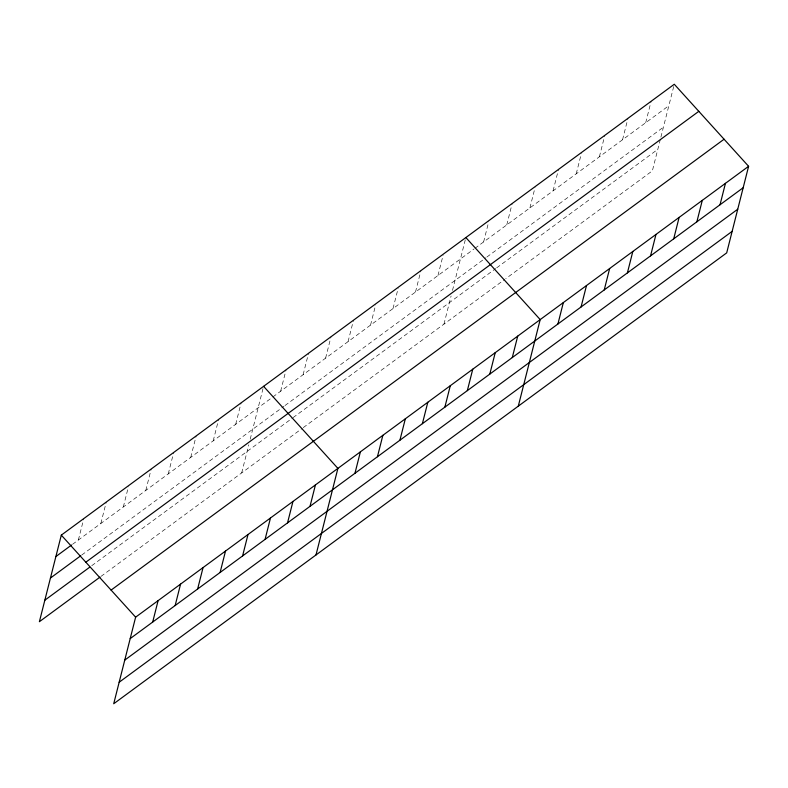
<?xml version="1.0" encoding="UTF-8"?>
<svg xmlns="http://www.w3.org/2000/svg" width="788" height="788" viewBox="0 0 788 788"><rect width="100%" height="100%" fill="white"/><g stroke="black" fill="none" stroke-linecap="round" stroke-linejoin="round"><path stroke-width="0.59" stroke-dasharray="3.94 2.96" d="M78.357 540.026L83.784 518.593M100.834 523.488L106.262 502.064M123.312 506.96L128.434 486.718M145.79 490.431L151.207 468.998M168.258 473.893L173.685 452.47M190.735 457.365L196.163 435.931M213.213 440.837L218.631 419.403M235.691 424.299L241.108 402.875M241.68 472.908L248.801 444.767M250.2 439.231L263.281 387.529M280.636 391.242L286.064 369.808M303.114 374.704L308.541 353.28M325.592 358.176L331.009 336.742M348.069 341.637L353.487 320.214M370.547 325.109L375.659 304.867M393.015 308.581L398.137 288.339M415.493 292.043L420.92 270.619M437.97 275.514L443.092 255.273M443.959 324.124L451.081 295.983M452.479 290.447L465.866 237.552M483.605 241.946L488.727 221.714M506.763 224.915L512.18 203.491M529.92 207.884L535.032 187.642M553.068 190.854L558.495 169.42M576.225 173.823L581.347 153.581M599.382 156.782L604.81 135.359M622.54 139.752L627.967 118.328M645.697 122.721L651.124 101.297M660.334 139.368L652.375 170.829L505.709 278.706M660.896 137.151L673.976 85.449M72.496 544.341L271.85 397.704M272.825 396.985L473.952 249.047M474.918 248.338L668.854 105.691M81.716 555.048L283.995 406.263M284.97 405.544L485.881 257.774M486.846 257.055L663.417 127.183M91.743 565.695L292.072 418.349M293.047 417.63L495.711 268.56M496.676 267.851L657.813 149.336M100.963 576.412L302.267 428.347M303.242 427.628L504.744 279.415"/><path stroke-width="1.18" d="M748.6 166.307L135.625 617.171L113.718 703.743L726.694 252.869L748.6 166.307L674.282 84.257L61.306 535.131L39.4 621.693L99.987 577.131M152.685 622.067L158.102 600.633M175.153 605.539L180.58 584.105M197.63 589L203.058 567.577M220.108 572.472L225.526 551.039M242.586 555.934L248.003 534.51M265.064 539.406L270.481 517.982M287.531 522.877L292.959 501.444M310.009 506.339L315.436 484.916M315.998 554.949L337.904 468.387L263.586 386.337M354.964 473.283L360.382 451.849M377.442 456.744L382.86 435.321M399.91 440.216L405.337 418.792M422.388 423.688L427.815 402.254M444.865 407.15L450.283 385.726M467.343 390.621L472.761 369.188M489.811 374.093L495.238 352.66M512.289 357.555L517.716 336.131M518.287 406.165L540.194 319.593L465.866 237.552M557.924 323.996L563.341 302.562M581.081 306.956L586.499 285.532M604.238 289.925L609.656 268.501M627.396 272.894L632.813 251.471M650.553 255.864L655.971 234.43M673.71 238.833L679.128 217.399M696.868 221.792L702.285 200.369M720.025 204.762L725.443 183.338M55.879 556.555L71.521 545.05M50.442 578.047L80.74 555.767M85.833 562.199L698.808 111.335M44.837 600.2L89.793 567.133M111.098 590.094L724.073 139.23M130.207 638.595L743.183 187.731M124.77 660.098L737.735 209.224M119.165 682.241L732.131 231.376M61.306 535.131L135.625 617.171"/></g></svg>
